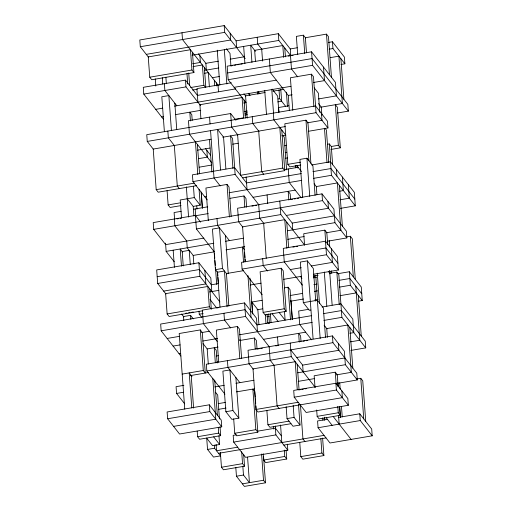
<?xml version="1.0" encoding="UTF-8"?>
<svg xmlns="http://www.w3.org/2000/svg" width="512" height="512" viewBox="0 0 512 512"><rect width="100%" height="100%" fill="white"/><g stroke="black" fill="none" stroke-linecap="round" stroke-linejoin="round"><path stroke-width="0.77" d="M236.621 47.629L236.128 40.864L224.192 25.6L139.802 39.968L140.301 46.733L148.563 57.299M140.301 46.733L224.691 32.365L245.216 58.624M146.266 54.362L230.656 40L230.163 33.235M236.128 40.864L278.323 33.683L290.253 48.947L290.752 55.712L278.816 40.448L278.323 33.683M305.69 38.118L303.398 35.181L296.365 36.378L297.709 54.682M192.083 55.213L278.816 40.448M331.45 77.261L328.474 36.678L326.483 34.131L305.382 37.722L306.496 52.845M192.582 63.776L200.39 62.445L199.898 55.68M198.522 53.92L205.862 63.315L218.362 61.19M230.086 59.194L244.154 56.8M290.253 48.947L297.286 47.75M328.544 42.432L332.448 41.766L344.378 57.03L344.877 63.795L340.973 64.461M193.005 66.586L202.381 64.992L203.872 85.28L205.466 87.322M149.747 77.203L191.942 70.016L193.926 72.563L151.731 79.744L149.747 77.203L148.256 56.909L190.451 49.728L191.942 70.016M318.451 98.938L336.422 95.878L335.43 82.349L311.565 51.814L227.174 66.182L228.166 79.712L246.067 102.611L243.718 103.008M204.794 70.349L218.861 67.949M231.366 65.824L232.928 65.555M234.49 65.293L236.051 65.024M237.613 64.762L239.181 64.493M240.742 64.224L242.304 63.962M288.403 56.115L289.971 55.846M291.533 55.578L293.094 55.315M329.037 49.197L332.947 48.531L344.877 63.795M204.442 73.286L208.346 72.627L209.402 86.95M235.699 88.877L197.408 95.398L185.478 80.128L143.283 87.315L143.776 94.08L163.507 119.328M227.674 72.947L312.064 58.579L347.859 104.378L348.352 111.142L337.414 113.005M212.326 77.715L219.36 76.518M330.317 57.626L338.912 56.16L342.387 103.514L320.512 107.238M143.776 94.08L185.971 86.893L200.659 105.683M228.166 79.712L312.557 65.344L348.352 111.142M190.586 87.546L203.872 85.28M231.29 82.778L196.909 88.634L197.907 102.163M192.576 90.086L197.267 89.293M234.131 87.347L276.326 80.16M308.435 131.283L327.968 127.962L316.038 112.691L313.478 76.717L311.494 74.176L290.394 77.766L292.794 110.394M155.712 109.344L162.739 108.147M174.464 106.15L290.893 86.33M313.549 82.477L324.493 80.614L323.494 67.085M265.101 92.525L245.568 95.846L247.206 118.131M272.915 91.194L283.859 89.331M161.677 116.979L163.238 116.71M175.738 114.586L200.742 110.33M292.166 94.765L288.262 95.43L289.37 110.547M278.099 98.957L279.667 98.694L285.786 106.522M277.747 101.901L281.651 101.235L280.774 89.299M235.904 120.25L230.65 113.53L188.454 120.717L189.453 134.24L211.936 163.014M244.218 111.578L247.341 111.04M244.998 113.242L247.341 112.845M288.755 105.792L278.598 107.52L278.95 112.294M244.998 115.04L247.341 114.643M234.982 119.277L243.578 117.811L242.086 97.523L199.891 104.704L200.922 118.752M327.968 127.962L327.469 121.197L315.539 105.926L146.758 134.662L147.251 141.427L316.038 112.691M310.918 163.302L307.936 122.72L305.946 120.179L284.851 123.77L287.834 164.352L289.818 166.893L300.762 165.037M211.046 139.213L153.222 149.062L156.198 189.645L158.189 192.186L196.48 185.67M222.765 137.222L285.274 126.579M307.155 122.854L322.003 120.326L321.504 113.562M197.472 150.176L209.978 148.045M232.64 144.186L238.106 143.258M281.862 135.808L285.773 135.142L273.843 119.878L273.344 113.114M198.752 158.605L207.347 157.139L206.848 150.381M284.704 145.773L286.266 145.504M327.75 144.211L329.312 143.942L331.302 146.49L332.646 164.794M199.245 167.168L211.75 165.043M285.203 152.538L286.765 152.269M331.302 146.49L338.336 145.293L340.326 147.834L330.95 149.434M285.274 158.291L287.616 157.894M315.066 195.29L312.909 165.85L306.938 158.214L299.91 159.411L302.714 197.606M287.834 164.352L300.333 162.221M301.254 173.6L246.56 182.912L234.624 167.642L192.429 174.829L192.928 181.594L235.123 174.406L258.982 204.941M156.198 189.645L194.49 183.123M242.579 177.824L284.774 170.637L282.784 168.096L240.589 175.277L237.613 134.694M284.352 169.626L298.413 167.232M311.699 164.973L330.451 161.779L354.317 192.314L355.309 205.837L340.461 208.365M231.174 216.422L229.011 186.982L227.021 184.435L205.926 188.026L208.32 220.653M312.973 171.603L330.95 168.544L354.81 199.078M187.238 198.771L193.21 206.406L200.237 205.21L194.272 197.574L180.211 199.968L181.491 217.478M204.858 196.858L206.419 196.589M229.082 192.736L301.754 180.365M313.472 178.368L331.443 175.309L355.309 205.837M167.078 190.586L168.134 204.909L180.634 202.784M181.062 205.594L170.118 207.456L168.134 204.909M229.933 198.355L244 195.962L245.984 198.502L246.63 207.258M253.018 197.306L295.213 190.125M181.133 211.347L174.099 212.544L174.592 219.309M193.632 209.216L207.699 206.822M200.659 222.125L195.411 215.411L153.216 222.592L153.709 229.357L165.645 244.627L203.93 238.106M327.322 241.248L346.854 237.92L334.925 222.656L333.926 209.126L321.997 193.862L237.606 208.23L238.598 221.754L242.893 227.251M176.941 218.906L178.502 218.643M180.064 218.374L181.626 218.112M208.192 213.587L195.693 215.712L195.194 208.954M251.955 206.138L253.517 205.869M255.078 205.606L256.64 205.338M291.021 199.488L292.589 199.219M294.15 198.957L295.712 198.688M297.274 198.419L298.835 198.157M339.469 191.238L343.379 190.573L342.381 177.043M153.709 229.357L322.496 200.627L346.355 231.155L346.854 237.92M339.968 199.802L349.344 198.208L348.352 184.678M195.411 215.411L196.403 228.941L280.794 214.573L304.659 245.107M286.266 215.443L328.461 208.256L327.962 201.491M280.301 207.808L292.23 223.072L334.426 215.891M165.536 243.123L166.138 251.386L213.805 243.27M225.523 241.28L243.501 238.221M287.258 230.771L334.925 222.656M327.699 244.621L326.822 232.685L324.832 230.138L303.738 233.728L304.557 244.87M226.022 249.843L244.774 246.65M287.75 239.334L304.16 236.538M326.042 232.813L340.89 230.285L337.408 182.938L316.314 186.534L316.896 194.49M346.426 236.909L350.336 236.243L352.32 238.79L355.302 279.373M211.814 291.552L210.816 278.022L198.886 262.758L156.691 269.939L157.683 283.469L165.946 294.042M313.395 274.259L338.4 270.003L337.408 256.474L325.472 241.21L283.277 248.39L284.269 261.92L302.406 285.126M292.934 247.098L294.502 246.835M296.064 246.566L297.626 246.304M157.19 276.704L199.386 269.523L211.315 284.787L218.349 283.59M222.47 268.474L219.488 227.891L212.454 229.088L215.437 269.67L222.47 268.474L226.752 273.958M157.683 283.469L199.878 276.288L219.923 301.933M337.901 263.238L325.971 247.974L241.581 262.336L242.074 269.101L326.47 254.739L338.4 270.003M243.635 270.637L226.445 273.562L228.845 306.189M315.718 301.133L313.325 268.506L307.36 260.87L300.326 262.067L303.309 302.656L309.274 310.285L310.835 310.022M281.216 268.205L260.122 271.795L263.098 312.384L265.088 314.925L286.182 311.334L283.206 270.752L281.216 268.205L284.198 308.787L286.182 311.334M163.648 291.104L205.85 283.917L204.851 270.394M290.24 269.555L301.178 267.693M311.334 265.958L332.435 262.368L331.437 248.838M209.466 291.949L218.848 290.355M250.099 285.037L261.043 283.174M283.699 279.315L301.67 276.256M313.395 276.058L318.08 275.264M350.893 350.413L365.741 347.885L341.875 317.35L338.822 274.611L336.838 272.07L329.805 273.267L328.429 271.507M313.395 277.862L316.518 277.325M337.619 273.734L349.338 271.744L361.267 287.008L362.259 300.538L358.355 301.203M284.198 287.878L288.102 287.213L290.093 289.76L292.256 319.2M313.888 284.627L317.018 284.09M338.893 280.365L349.837 278.502L361.766 293.773M209.325 306.758L207.834 286.464L165.638 293.645L167.13 313.939L209.325 306.758L210.918 308.794M257.485 331.718L256.493 318.189L244.557 302.925L202.362 310.106L203.36 323.635L217.197 341.344M185.453 313.338L187.021 313.069M188.582 312.806L190.144 312.538M191.706 312.275L193.267 312.006M218.272 307.75L216.71 308.019L210.029 299.469M252.749 313.965L251.872 302.029L262.035 300.301M290.163 295.514L302.662 293.382M314.387 291.386L317.51 290.854M339.392 287.13L350.33 285.267L362.259 300.538M202.72 310.765L169.12 316.486L167.13 313.939M193.325 318.874L190.573 315.347L183.539 316.544L183.827 320.525M199.008 311.117L199.238 314.24L203.142 313.574M303.52 299.002L291.014 301.133L292.358 319.437M257.056 309.798L262.528 308.864M314.88 299.955L318.01 299.418M339.885 295.693L356.294 292.902M303.309 302.656L317.37 300.256L323.334 307.891L325.498 337.338M263.098 312.384L284.198 308.787M311.686 315.642L256.986 324.954L245.056 309.69L160.666 324.051L161.165 330.816L245.555 316.448L269.414 346.982M308.845 309.274L298.688 311.008L299.68 324.531L311.61 339.802M322.131 307.014L340.883 303.821L352.813 319.091L353.805 332.614L349.901 333.28M266.931 316.762L269.274 316.365M200.301 329.92L203.283 370.502L205.274 373.05L202.291 332.467L200.301 329.92L179.206 333.51L184.755 409.107M167.13 338.451L179.629 336.32M201.51 332.595L209.325 331.264M241.606 358.464L239.443 329.024L237.453 326.477L216.358 330.067L218.694 361.901M323.405 313.645L341.376 310.586L365.242 341.12L365.741 347.885M173.094 346.086L180.128 344.89M202.784 341.03L217.632 338.502M239.514 334.778L312.186 322.406M323.904 320.41L341.875 317.35M239.584 340.531L254.432 338.003L256.416 340.55L257.062 349.299M179.059 353.715L180.621 353.453M203.059 343.642L207.187 348.928L218.131 347.066M263.45 339.347L305.645 332.166M337.747 383.29L357.286 379.962L345.35 364.698L344.358 351.168L332.429 335.904L248.038 350.272L249.03 363.802L253.325 369.293M216.282 356.032L218.624 355.629M257.696 348.979L259.258 348.71M260.819 348.448L262.381 348.179M275.667 345.92L277.229 345.651M303.014 341.261L304.582 340.998M306.144 340.73L307.706 340.467M357.286 379.962L356.787 373.203L332.922 342.669L206.336 364.218L206.835 370.982L224.973 394.189M350.394 341.843L359.776 340.25L355.802 286.138M182.182 374.093L203.283 370.502M206.835 370.982L291.226 356.614L315.091 387.149M190.426 375.578L208.397 372.518M296.698 357.485L338.893 350.304L338.394 343.539M183.891 385.338L176.077 386.669L176.57 393.434L184.685 403.814M290.726 349.85L302.662 365.12L344.858 357.933M176.57 393.434L183.603 392.237M214.861 386.912L224.237 385.318M235.955 383.322L253.926 380.262M297.69 372.813L345.35 364.698M338.131 386.662L337.254 374.726L335.264 372.179L314.17 375.776L315.046 387.712M236.454 391.885L254.426 388.826M298.182 381.376L314.592 378.586M336.474 374.861L351.322 372.333L347.84 324.986L326.746 328.576L327.386 337.331M356.858 378.957L360.768 378.291L362.752 380.832L365.734 421.414M209.318 404.8L167.123 411.987L167.622 418.752L179.552 434.016L221.747 426.829L221.248 420.07L209.318 404.8L209.818 411.565L221.747 426.829M335.904 383.251L293.709 390.432L294.208 397.197L306.138 412.467L348.333 405.28L347.834 398.515L335.904 383.251L336.403 390.016L348.333 405.28M218.195 403.642L225.229 402.445M298.682 389.939L300.243 389.677M301.805 389.408L303.366 389.146M304.928 388.877L306.496 388.608M218.266 409.395L226.08 408.064M167.622 418.752L209.818 411.565M294.208 397.197L336.403 390.016M225.869 411.718L232.902 410.515L238.867 418.15L231.834 419.347L225.869 411.718L222.886 371.13L229.92 369.933L232.902 410.515M297.248 389.555L295.2 361.702L253.005 368.89L255.987 409.472L298.182 402.285M173.587 426.381L215.782 419.2L212.774 378.214M287.027 418.598L294.061 417.402L300.026 425.037L292.992 426.234L287.027 418.598L286.15 406.662M197.594 436.71L218.694 433.12L220.678 435.661L199.584 439.251L197.594 436.71L197.184 431.142M266.867 410.413L267.917 424.736L289.018 421.146M317.146 416.358L338.246 412.768L340.237 415.309L319.136 418.899L317.146 416.358L316.678 409.99M234.746 433.267L255.84 429.677L257.83 432.218L236.736 435.814L234.746 433.267L233.696 418.944M291.008 423.693L269.907 427.283L267.917 424.736M236.307 434.803L233.184 435.334L233.677 442.099L245.613 457.363L287.808 450.182L287.366 444.166M257.408 431.213L275.379 428.154L281.344 435.782M327.731 419.238L317.574 420.966L318.067 427.731L330.003 442.995L372.198 435.814L371.699 429.05L359.77 413.786L338.669 417.376M218.97 435.738L219.616 444.493L212.582 445.69L206.618 438.054M233.677 442.099L275.872 434.912L287.808 450.182M318.067 427.731L360.262 420.55L372.198 435.814M207.539 449.434L214.566 448.237L220.538 455.866L213.504 457.062L207.539 449.434L206.72 438.291M237.658 447.187L216.557 450.778L216.09 444.41M218.547 453.325L324.032 435.366M283.827 445.094L326.022 437.907M221.459 467.245L242.554 463.648L244.544 466.195L223.443 469.786L221.459 467.245L220.403 452.922M263.654 460.058L284.749 456.467L286.739 459.014L265.638 462.605L263.654 460.058L263.187 453.69M300.806 456.614L321.901 453.024L323.891 455.571L302.79 459.162L300.806 456.614L299.75 442.291M235.802 467.469L236.442 476.224L243.475 475.027L249.44 482.656L247.571 457.197M242.413 483.853L263.507 480.262L265.498 482.81L244.397 486.4L236.442 476.224M314.253 87.898L318.381 93.184L319.782 112.282M297.664 76.877L291.462 68.934L290.47 55.411M318.534 103.578L321.293 107.104L321.875 115.059M325.21 128.499L326.406 130.022L328.8 162.65M262.016 49.536L257.722 44.038L257.222 37.274M255.462 51.341L250.688 45.235L251.949 62.406M288.499 95.731L270.362 72.531L269.37 59.002M272.173 89.101L277.677 96.147L278.848 112.064M226.342 48.742L230.016 53.44L230.95 66.17M258.106 91.494L259.942 93.843M282.618 135.174L284.211 137.21L286.605 169.837M248.653 93.664L250.086 95.494M243.898 93.709L245.805 96.154M314.163 183.782L316.55 186.835M296.851 165.696L301.44 171.571M258.95 131.405L252.742 123.469L252.243 116.704M218.291 85.344L182.496 39.546L181.997 32.781M301.184 197.754L289.248 182.49L288.256 168.96M237.85 134.995L231.648 127.059L230.65 113.53M263.68 174.227L261.69 171.686L258.707 131.104M176.806 105.754L164.877 90.49L164.378 83.725M205.472 148.614L210.522 155.078M263.994 223.661L259.699 218.163L258.701 204.634M300.48 276.531L301.914 278.362M220.23 185.939L214.022 177.997L210.547 130.65M324.122 325.216L326.982 328.883M174.554 145.773L168.352 137.837L167.853 131.072M267.469 271.008L263.174 265.51L262.675 258.746M290.4 300.352L291.322 301.523M192.928 181.594L207.245 199.91M244.422 249.594L242.432 247.046L243.539 262.17M229.434 240.614L217.504 225.344L217.005 218.586M147.251 141.427L153.459 149.363M279.155 312.531L285.12 320.166L284.474 311.411M179.29 188.595L177.299 186.054L174.317 145.466M242.074 269.101L262.118 294.752M272.122 313.728L278.086 321.363M196.403 228.941L214.304 251.84L193.203 255.43L193.843 264.186M251.872 302.029L257.843 309.664L258.95 324.781M267.782 322.387L268.576 323.405M333.203 416.506L351.098 439.405M215.437 269.67L217.734 272.608M326.17 417.702L332.134 425.338M193.44 255.738L187.238 247.795L186.739 241.03L174.81 225.766L174.31 219.002M273.946 365.094L270.125 360.205L269.133 346.682M182.592 252.045L180.205 248.992L181.466 266.163M230.662 327.981L224.454 320.045L223.962 313.28M239.731 339.584L240.685 340.806M166.138 251.386L174.253 261.766M279.072 408.422L277.088 405.882L274.106 365.293M304.928 441.498L302.938 438.957L300.422 404.736M199.238 314.24L201.626 317.293M239.866 382.656L227.93 367.392L227.437 360.627M181.549 314.003L183.84 316.941M255.987 409.472L257.978 412.013L342.368 397.651L341.869 390.886M217.133 361.651L217.926 362.669M215.712 392.531L217.702 395.078L219.45 418.95M161.165 330.816L180.896 356.064M191.968 376.422L189.216 372.896L191.789 407.91M213.645 436.858L219.616 444.493M340.902 58.707L343.878 99.29M358.285 295.443L361.267 336.032M350.336 236.243L353.312 276.832M360.768 378.291L363.744 418.874M340.326 147.834L337.344 107.251L335.354 104.71L338.336 145.293M332.448 41.766L332.947 48.531M349.338 271.744L350.33 285.267M359.77 413.786L360.262 420.55M339.398 185.485L342.381 226.067M349.83 327.526L352.813 368.109M326.483 34.131L329.466 74.714M336.416 169.414L336.915 176.179M329.312 143.942L330.656 162.246M330.451 161.779L331.443 175.309M336.838 272.07L339.232 304.698M324.474 128.275L326.989 162.496M329.293 240.634L329.76 247.002M331.514 270.874L331.693 273.261M339.725 382.675L340.192 389.043M341.478 406.547L342.24 416.896M327.539 241.274L327.776 244.454M329.702 270.714L329.933 273.901M337.914 382.522L338.202 386.496M339.667 406.394L340.486 417.536M329.626 270.88L332.141 305.094M339.59 406.554L340.237 415.309M338.522 415.386L339.168 424.141M324.832 230.138L325.709 242.074M335.264 372.179L336.141 384.115M337.779 406.4L338.246 412.768M311.565 51.814L312.557 65.344M321.997 193.862L322.496 200.627M325.472 241.21L326.47 254.739M332.429 335.904L332.922 342.669M311.494 74.176L313.888 106.803M324.307 272L326.816 306.214M303.398 35.181L304.742 53.485M317.274 273.197L319.494 303.437M305.946 120.179L308.928 160.762M315.738 275.661L317.606 301.126M306.938 158.214L309.747 196.41M317.37 300.256L320.173 338.458M314.131 275.974L314.246 277.562M324.506 417.222L324.736 420.403M322.752 417.856L322.925 420.243M322.605 438.061L323.891 455.571M320.851 438.701L321.901 453.024M307.36 260.87L313.088 338.854M297.107 165.606L297.28 167.994M295.29 165.446L295.469 167.834M284.787 48.083L285.427 56.832M286.394 92.16L287.443 106.483M283.674 57.472L282.797 45.536L254.662 50.323L255.482 61.466M290.579 199.437L290.17 193.862L288.186 191.322L288.826 200.077M301.011 341.478L300.602 335.91L298.611 333.363L299.258 342.118M292.23 223.072L292.723 229.837M302.662 365.12L303.155 371.878M279.021 89.939L279.667 98.694M281.792 130.054L284.774 170.637M279.808 127.507L282.784 168.096M286.758 222.208L288.634 247.667M297.19 364.25L299.059 389.715M298.509 404.346L300.026 425.037M286.874 248.307L284.774 219.661L242.579 226.842L245.146 261.856M288.102 287.213L290.502 319.84M271.77 89.312L273.523 113.184M279.802 201.043L280.794 214.573M290.234 343.085L291.226 356.614M293.184 405.466L294.061 417.402M261.696 49.126L262.573 61.062M264.736 90.509L266.49 114.381M286.093 450.259L286.739 459.014M267.085 194.912L267.725 203.667M277.517 336.954L278.157 345.709M284.282 450.099L284.749 456.467M257.805 91.936L257.984 94.323M280.557 425.043L281.837 442.547M270.413 313.805L271.053 322.56M263.674 223.251L266.246 258.266M268.704 313.882L269.402 323.43M267.098 314.195L267.738 322.944M275.302 425.997L275.539 429.178M275.379 428.154L275.872 434.912M249.062 93.21L249.184 94.803M265.338 314.829L265.984 323.584M273.549 426.637L273.728 429.024M243.654 46.432L244.915 63.603M244.077 100.064L245.395 118.016M246.118 176.896L247.053 189.677M263.565 456.55L265.498 482.81M244 195.962L244.819 207.098M254.432 338.003L255.245 349.146M249.946 278.086L252.512 313.101M261.581 454.003L263.507 480.262M247.955 275.546L251.021 317.318M244.653 252.774L245.005 257.549M245.12 259.142L245.299 261.53M255.258 397.21L254.848 391.635L252.864 389.094L255.84 429.677M255.379 398.797L255.725 403.571M255.904 405.958L257.83 432.218M224.192 25.6L224.691 32.365M235.123 174.406L232.57 138.432L230.579 135.891L232.973 168.518M244.557 302.925L245.555 316.448M224.339 49.786L226.854 84M217.248 50.182L219.821 85.197M225.882 168.915L223.546 137.088L217.581 129.453L220.563 170.035M227.021 184.435L229.421 217.062M237.453 326.477L239.789 358.31M218.01 85.043L218.502 91.808M216.301 82.803L216.531 85.926M243.667 454.259L244.544 466.195M241.677 451.712L242.554 463.648M242.835 466.272L243.475 475.027M214.31 80.256L214.72 85.83M225.453 235.526L228.262 273.722M235.885 377.568L238.867 418.15M227.091 306.829L224.461 271.021L217.427 272.218L220 307.232M205.862 63.315L206.362 70.08M209.555 117.126L210.048 123.885M204.371 67.533L205.805 87.046M209.478 139.482L211.878 172.109M217.574 271.891L217.869 275.866M217.984 277.459L218.394 283.027M214.419 253.427L214.771 258.202M214.944 260.589L215.296 265.363M215.469 267.75L216.698 284.467M217.146 363.008L216.211 350.272L214.221 347.731L215.334 362.848M220.038 426.912L220.678 435.661M192.442 52.269L193.926 72.563M209.824 289.011L211.315 309.299M201.267 192.307L202.438 208.224M201.165 192.07L202.33 207.987M220.301 452.685L220.538 455.866M197.402 144.422L199.565 173.862M214.701 379.968L217.408 415.61M218.285 427.546L218.694 433.12M199.072 189.293L200.237 205.21M195.418 141.875L197.811 174.502M188.723 72.954L189.658 85.69M192.205 120.301L191.795 114.733L189.805 112.192L190.445 120.941M196.774 205.926L197.011 209.107M214.336 445.05L214.566 448.237M186.97 73.594L187.731 83.942M207.187 348.928L208.301 364.045M193.453 186.438L194.272 197.574M185.478 80.128L185.971 86.893M198.886 262.758L199.878 276.288M193.21 206.406L193.907 215.955M186.362 186.835L188.582 217.075M190.278 264.666L189.229 250.342L182.195 251.539L183.245 265.862M190.573 315.347L190.861 319.328M174.816 103.206L176.749 129.466M191.206 375.443L193.6 408.07M171.424 130.592L168.851 95.578L161.818 96.774L164.39 131.789M165.875 77.184L166.342 83.552M162.304 77.67L162.771 84.032M173.171 250.189L174.432 267.36M155.27 78.867L155.795 86.029"/></g></svg>
